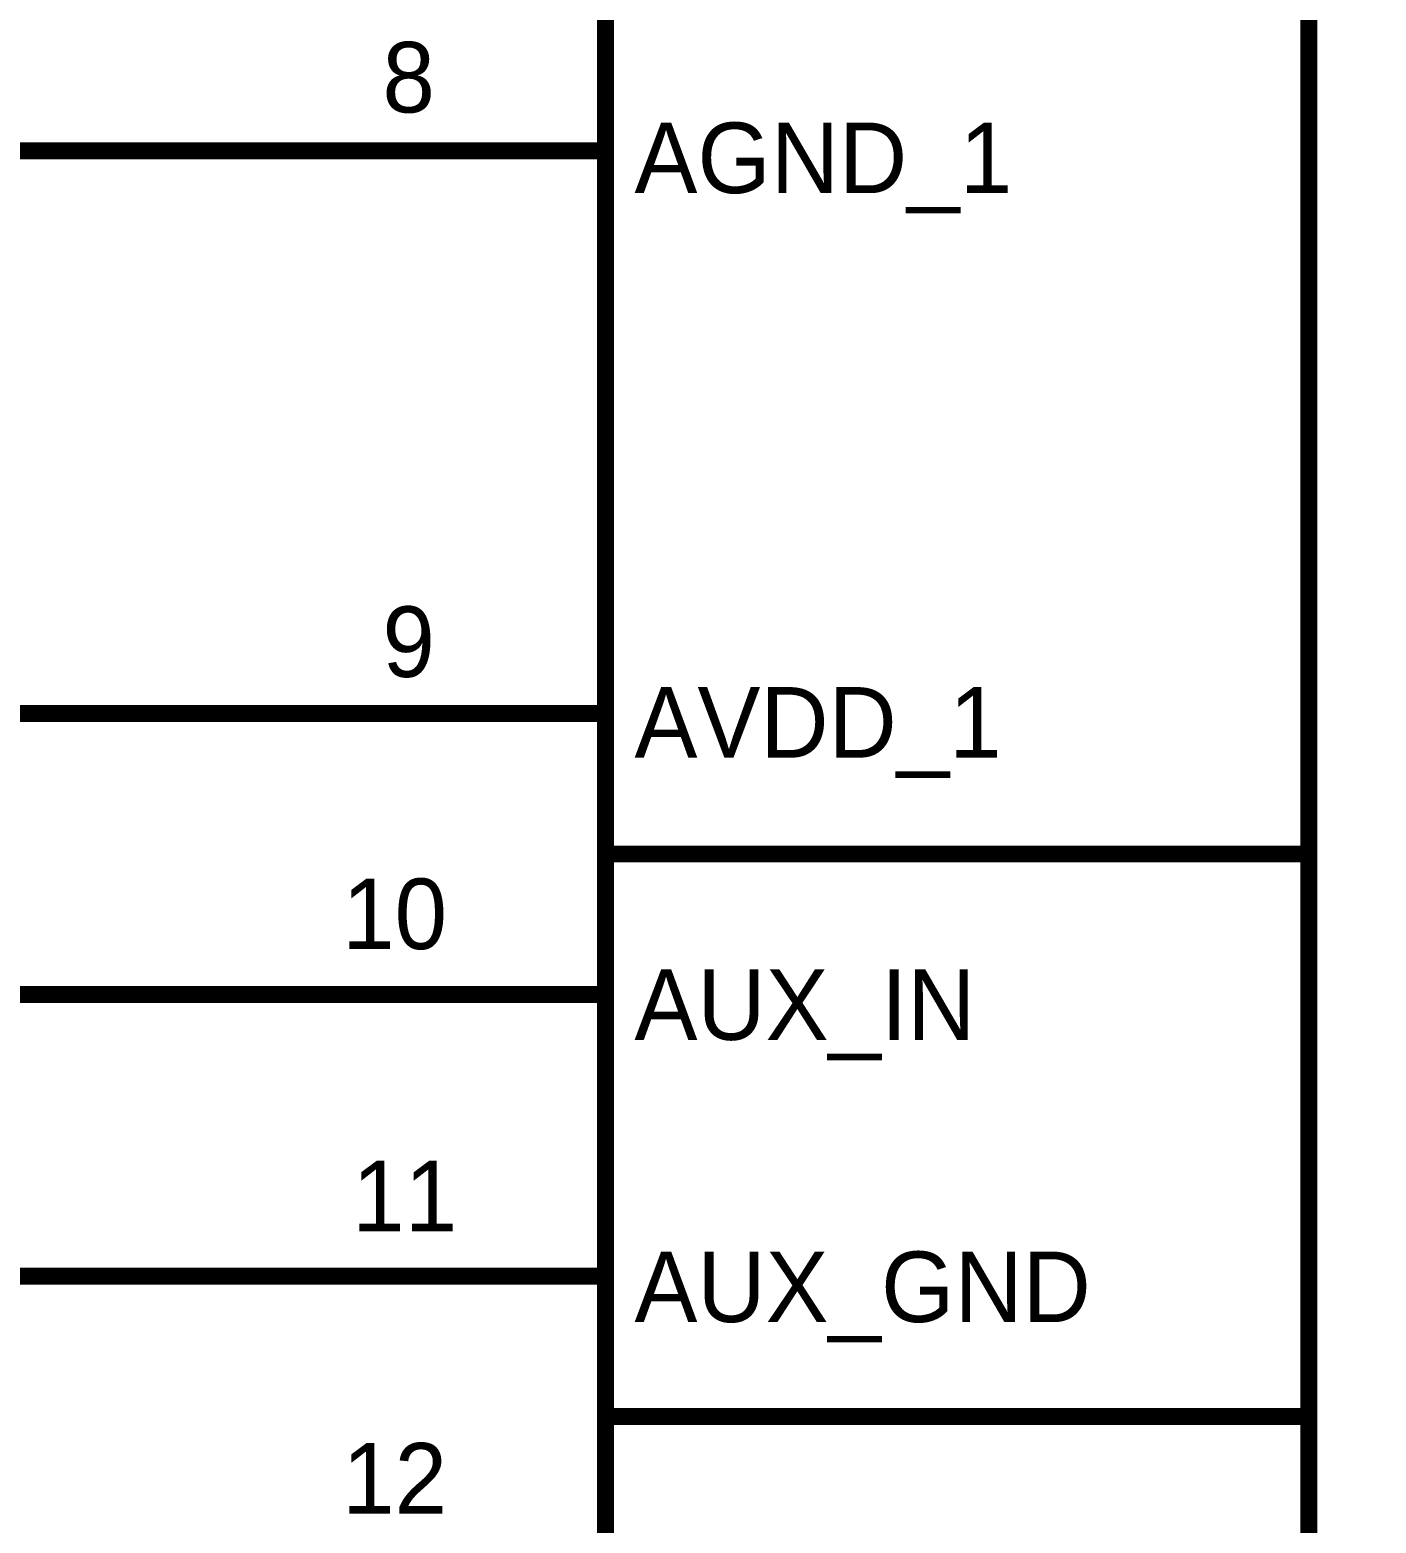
# Model space of a CAD drawing. Header units: inches. Extents: x 0 to 594, y 0 to 420.
# Drawn here: x 142.28 to 166.2, y 225.6 to 252.14 of the extents above; entities that cross this region are included whole.
import ezdxf

# ---------------------------------------------------------------- set-up
doc = ezdxf.new("R2010")
doc.units = ezdxf.units.IN
doc.layers.add('Sheet', color=255, linetype='Continuous')

msp = doc.modelspace()

# ---------------------------------------------------------------- linework, layer by layer
at = {"layer": 'Sheet'}
msp.add_lwpolyline([(152.509, 287.496, 0.3, 0.3, 0), (187.506, 287.496, 0.3, 0.3, 0), (187.506, 172.495, 0.3, 0.3, 0), (152.509, 172.495, 0.3, 0.3, 0), (152.509, 287.496, 0.3, 0.3, 0)], format="xyseb", close=True, dxfattribs=at)
for points in [[(165.007, 287.496, 0.3, 0.3, 0), (165.007, 172.495, 0.3, 0.3, 0)], [(147.503, 249.991, 0.3, 0.3, 0), (137.502, 249.991, 0.3, 0.3, 0), (127.502, 249.991, 0.3, 0.3, 0)], [(152.509, 249.991, 0.3, 0.3, 0), (147.503, 249.991, 0.3, 0.3, 0)], [(147.503, 239.99, 0.3, 0.3, 0), (137.502, 239.99, 0.3, 0.3, 0), (110.009, 239.99, 0.3, 0.3, 0)], [(152.509, 239.99, 0.3, 0.3, 0), (147.503, 239.99, 0.3, 0.3, 0)], [(165.007, 237.493, 0.3, 0.3, 0), (152.509, 237.493, 0.3, 0.3, 0)], [(147.503, 229.99, 0.3, 0.3, 0), (110.009, 229.99, 0.3, 0.3, 0), (110.009, 234.996, 0.3, 0.3, 0), (117.501, 234.996, 0.3, 0.3, 0), (117.501, 234.996, 0.3, 0.3, 0)], [(147.503, 234.996, 0.3, 0.3, 0), (132.508, 234.996, 0.3, 0.3, 0)], [(152.509, 234.996, 0.3, 0.3, 0), (147.503, 234.996, 0.3, 0.3, 0)], [(152.509, 229.99, 0.3, 0.3, 0), (147.503, 229.99, 0.3, 0.3, 0)], [(165.007, 227.493, 0.3, 0.3, 0), (152.509, 227.493, 0.3, 0.3, 0)]]:
    msp.add_lwpolyline(points, format="xyseb", dxfattribs=at)

# ---------------------------------------------------------------- texts
for s, height, p in [('8', 1.254, (148.545, 250.674)), ('AGND_1', 1.2543, (153.024, 249.241)), ('9', 1.254, (148.545, 240.64)), ('AVDD_1', 1.2543, (153.024, 239.206)), ('10', 1.2543, (147.828, 235.802)), ('AUX_IN', 1.2543, (153.024, 234.189)), ('11', 1.2543, (148.007, 230.785)), ('AUX_GND', 1.2543, (153.024, 229.172)), ('12', 1.2543, (147.828, 225.768))]:
    msp.add_text(s, height=height, dxfattribs=at).set_placement(p)

doc.saveas('drawing.dxf')
